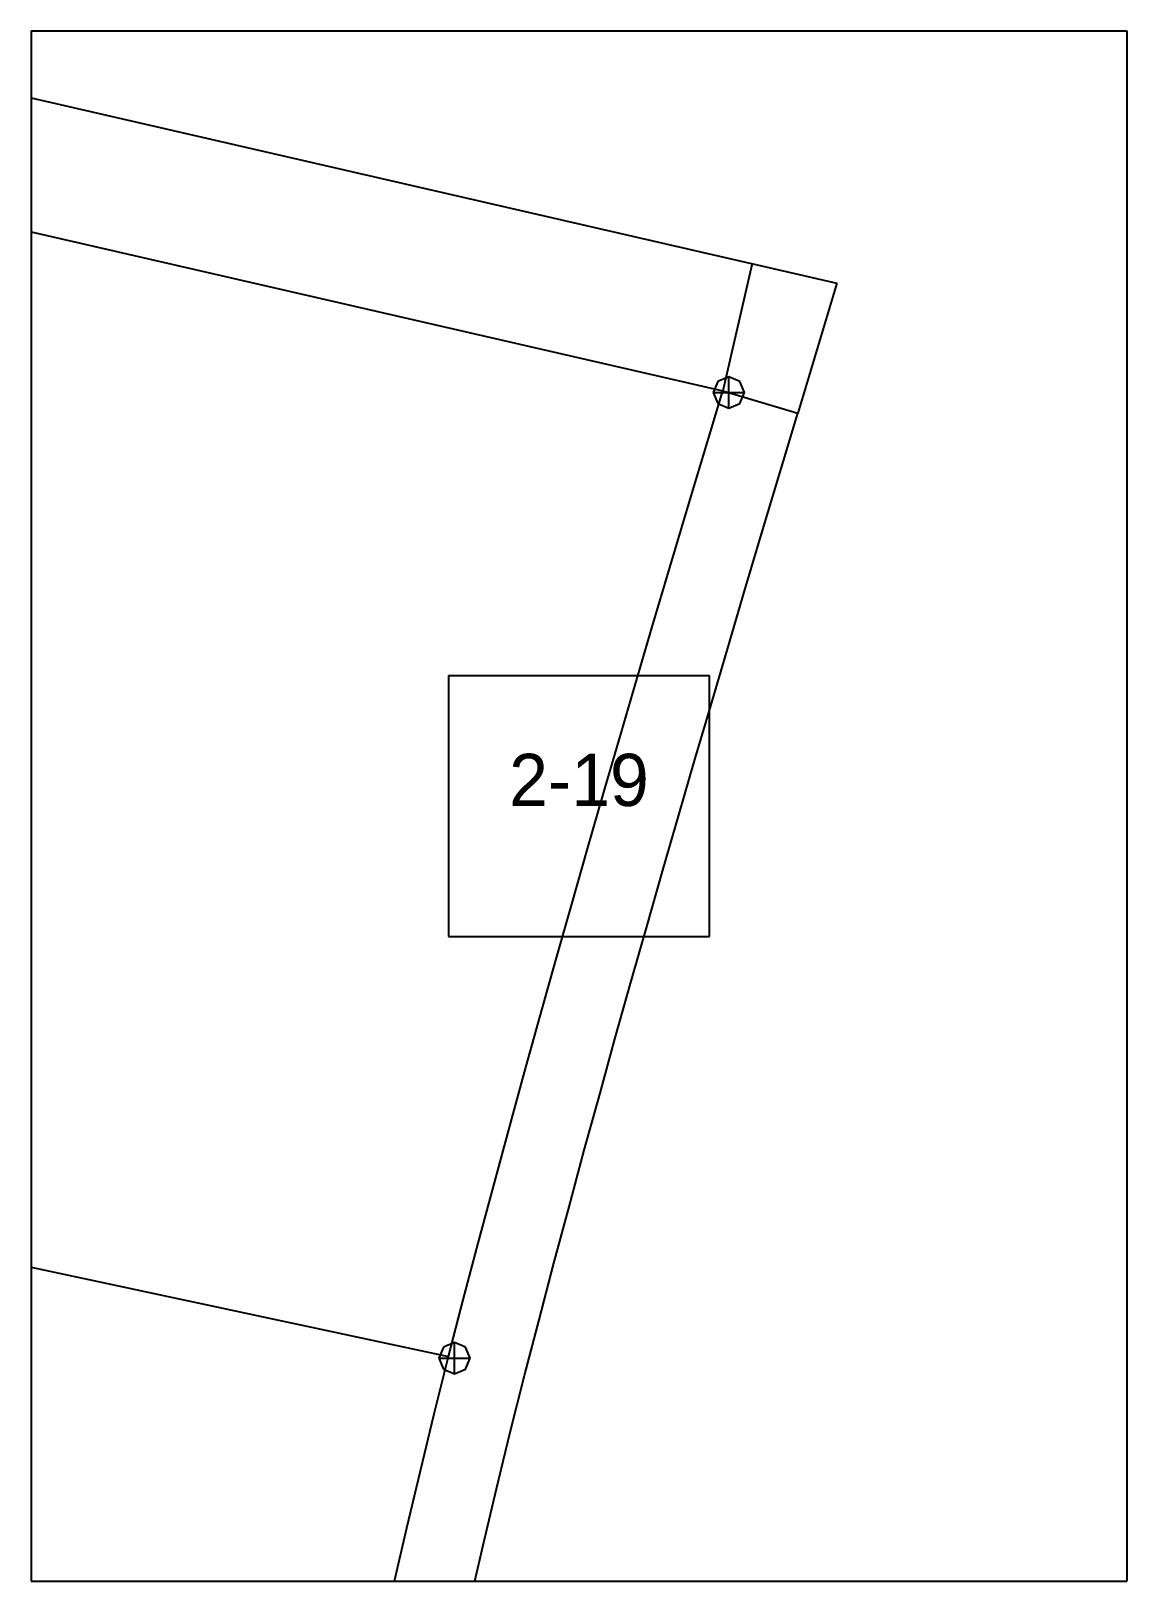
# Paper-space layout 'Plan 2-19' of a CAD drawing. Header units: metres, sheet in millimetres. Extents: x 0 to 210, y 0 to 297.
# The model-space entities are those that its viewports show. They can reach past a viewport. Long polylines and large blocks are cut down to what shows.
import ezdxf
from ezdxf.enums import TextEntityAlignment as Align

# ---------------------------------------------------------------- set-up
doc = ezdxf.new("R2010")
doc.units = ezdxf.units.M
for name, color, linetype in [('default', 7, 'Continuous'), ('TEXTLAYER', 7, 'Continuous'), ('VIEWPORTS', 7, 'Continuous')]:
    doc.layers.add(name, color=color, linetype=linetype)

msp = doc.modelspace()

# ---------------------------------------------------------------- linework, layer by layer
at = {"color": 9}
for p, q in [((3780, 0), (3780, -297)), ((3780, 0), (3780, -297)), ((3990, 0), (3990, -297)), ((3570, -297), (3780, -297)), ((3570, -297), (3780, -297)), ((3780, -297), (3990, -297)), ((3780, -297), (3780, -594)), ((3780, -297), (3990, -297)), ((3780, -297), (3780, -594)), ((3990, -297), (3990, -594)), ((3860, -420.5), (3910, -420.5)), ((3860, -420.5), (3860, -470.5)), ((3910, -470.5), (3910, -420.5)), ((3860, -470.5), (3910, -470.5)), ((3570, -594), (3780, -594)), ((3570, -594), (3780, -594)), ((3780, -594), (3990, -594)), ((3780, -594), (3780, -891)), ((3780, -594), (3990, -594)), ((3780, -594), (3780, -891)), ((3990, -594), (3990, -891))]:
    msp.add_line(p, q, dxfattribs=at)
at = {"layer": 'default', "color": 7, "linetype": 'Continuous'}
for p, q in [((3563.04, -259.98), (3934.42, -345.3)), ((3570.89, -287.43), (3912.56, -365.93)), ((3918.16, -341.56), (3912.56, -365.93)), ((3934.42, -345.3), (3926.93, -370.24)), ((3911.59, -364.15), (3910.71, -366.27)), ((3913.71, -363.27), (3911.59, -364.15)), ((3915.83, -364.15), (3913.71, -363.27)), ((3913.71, -369.27), (3913.71, -363.27)), ((3916.71, -366.27), (3915.83, -364.15)), ((3909.81, -375.08), (3912.56, -365.93)), ((3910.71, -366.27), (3911.59, -368.39)), ((3910.71, -366.27), (3916.71, -366.27)), ((3912.56, -365.93), (3926.93, -370.24)), ((3915.83, -368.39), (3916.71, -366.27)), ((3911.59, -368.39), (3913.71, -369.27)), ((3913.71, -369.27), (3915.83, -368.39)), ((3924.18, -379.39), (3926.93, -370.24)), ((3906.07, -387.58), (3909.81, -375.08)), ((3920.44, -391.87), (3924.18, -379.39)), ((3902.42, -399.82), (3906.07, -387.58)), ((3916.8, -404.09), (3920.44, -391.87)), ((3899.05, -411.19), (3902.42, -399.82)), ((3913.44, -415.43), (3916.8, -404.09)), ((3895.84, -422.07), (3899.05, -411.19)), ((3910.24, -426.28), (3913.44, -415.43)), ((3892.69, -432.85), (3895.84, -422.07)), ((3907.09, -437.04), (3910.24, -426.28)), ((3889.78, -442.86), (3892.69, -432.85)), ((3904.19, -447.02), (3907.09, -437.04)), ((3886.65, -453.69), (3889.78, -442.86)), ((3901.07, -457.82), (3904.19, -447.02)), ((3883.61, -464.31), (3886.65, -453.69)), ((3898.04, -468.4), (3901.07, -457.82)), ((3880.58, -475.01), (3883.61, -464.31)), ((3895.02, -479.06), (3898.04, -468.4)), ((3877.51, -485.94), (3880.58, -475.01)), ((3514.27, -477.06), (3859.99, -551)), ((3891.96, -489.95), (3895.02, -479.06)), ((3874.57, -496.53), (3877.51, -485.94)), ((3889.04, -500.5), (3891.96, -489.95)), ((3871.54, -507.55), (3874.57, -496.53)), ((3886.02, -511.46), (3889.04, -500.5)), ((3868.61, -518.41), (3871.54, -507.55)), ((3883.1, -522.29), (3886.02, -511.46)), ((3865.7, -529.28), (3868.61, -518.41)), ((3880.2, -533.12), (3883.1, -522.29)), ((3862.82, -540.15), (3865.7, -529.28)), ((3877.34, -543.94), (3880.2, -533.12)), ((3859.99, -551), (3862.82, -540.15)), ((3874.53, -554.61), (3877.34, -543.94)), ((3859.04, -549.17), (3858.16, -551.29)), ((3861.16, -548.29), (3859.04, -549.17)), ((3863.28, -549.17), (3861.16, -548.29)), ((3861.16, -554.29), (3861.16, -548.29)), ((3864.16, -551.29), (3863.28, -549.17)), ((3857.27, -561.94), (3859.99, -551)), ((3858.16, -551.29), (3859.04, -553.41)), ((3858.16, -551.29), (3864.16, -551.29)), ((3863.28, -553.41), (3864.16, -551.29)), ((3859.04, -553.41), (3861.16, -554.29)), ((3861.16, -554.29), (3863.28, -553.41)), ((3871.83, -565.49), (3874.53, -554.61)), ((3854.61, -572.86), (3857.27, -561.94)), ((3869.19, -576.33), (3871.83, -565.49)), ((3852.01, -583.79), (3854.61, -572.86)), ((3866.61, -587.16), (3869.19, -576.33)), ((3849.49, -594.74), (3852.01, -583.79)), ((3864.12, -597.98), (3866.61, -587.16)), ((3847.08, -605.71), (3849.49, -594.74))]:
    msp.add_line(p, q, dxfattribs=at)

# ---------------------------------------------------------------- texts
at = {"layer": 'TEXTLAYER', "color": 1}
msp.add_text('2-19', height=10, dxfattribs=at).set_placement((3885, -445.5), align=Align.CENTER)

psp = doc.layouts.new('Plan 2-19')

# ---------------------------------------------------------------- viewports
at = {"layer": 'VIEWPORTS'}
psp.add_viewport(center=(105, 148.5), size=(210, 297), view_center_point=(3885, -445.5), view_height=297, dxfattribs=at)

doc.saveas('drawing.dxf')
